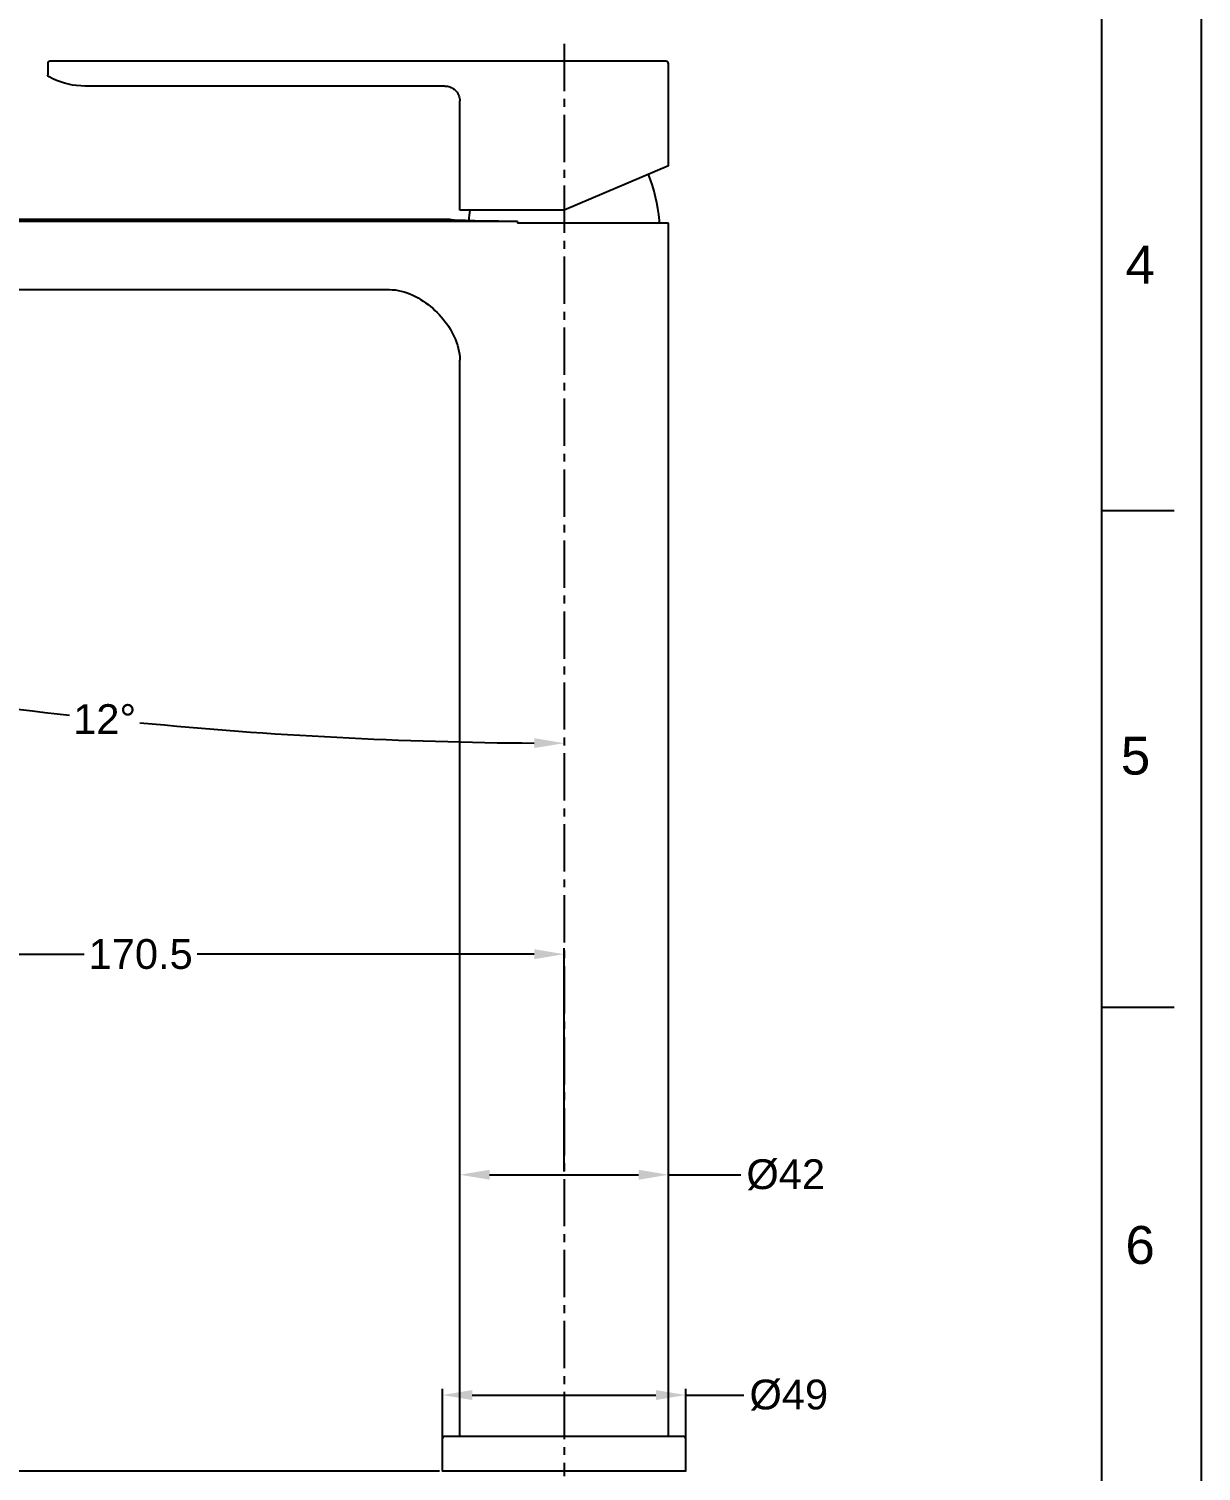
# Model space of a CAD drawing. Header units: millimetres. Extents: x 4859 to 5453, y 1404 to 2244.
# Drawn here: x 5217.1 to 5453.2, y 1630.2 to 1920.6 of the extents above; entities that cross this region are included whole.
import ezdxf

# ---------------------------------------------------------------- set-up
doc = ezdxf.new("R2010")
doc.units = ezdxf.units.MM
doc.linetypes.add('CENTER2', pattern=[28.575, 19.05, -3.175, 3.175, -3.175])
doc.layers.add('02___PRT_ALL_AXES', color=7, linetype='Continuous')
doc.styles.get("Standard").update_dxf_attribs({"font": 'arial.ttf'})
doc.dimstyles.new('사본(2) STANDARD', dxfattribs={"dimscale": 0, "dimtxt": 4, "dimasz": 4, "dimexe": 1.25, "dimexo": 0.625, "dimgap": 1.5, "dimtad": 3, "dimtih": 1, "dimtoh": 1, "dimdec": 1, "dimzin": 9, "dimdsep": 46, "dimtxsty": 'Standard', "dimcen": 2.5, "dimclrd": 3, "dimclre": 3, "dimclrt": 4, "dimadec": 0, "dimazin": 0, "dimtfac": 1, "dimtdec": 1, "dimtmove": 0, "dimatfit": 3, "dimfxl": 1.25, "dimtfill": 1, "dimtolj": 1, "dimtzin": 0, "dimarcsym": 0})

# ---------------------------------------------------------------- blocks, each defined once
blk = doc.blocks.new('*D83')
at = {"color": 3, "lineweight": -2, "transparency": 16777216}
for start, end in [(258.38834, 263.53754), (264.46207, 269.61166)]:
    blk.add_arc((5324.86, 2661.99), 885.24, start, end, dxfattribs=at)
at = {"color": 3, "transparency": 16777216}
for points in [[(5146.47, 1793.89), (5146.88, 1795.85), (5140.8, 1796.09)], [(5318.86, 1777.77), (5318.85, 1775.77), (5324.86, 1776.75)]]:
    blk.add_solid(points, dxfattribs=at)
at = {"layer": 'Defpoints', "color": 0, "transparency": 16777216}
for p in [(5324.86, 1917.59), (5163.4, 1902.42), (5201.66, 1785.37), (5105.54, 1630.17), (5324.86, 1629.17)]:
    blk.add_point(p, dxfattribs=at)
at = {"color": 4, "transparency": 16777216, "insert": (5232.32, 1781.6), "char_height": 6, "attachment_point": 5, "bg_fill": 3, "box_fill_scale": 1.1, "bg_fill_color": 256, "bg_fill_true_color": 13158600, "bg_fill_transparency": 0}
blk.add_mtext('\\A1;12°', dxfattribs=at)
blk = doc.blocks.new('*D84')
at = {"color": 3, "lineweight": -2, "transparency": 16777216}
for p, q in [((5300.36, 1634.04), (5300.36, 1646.74)), ((5349.36, 1634.04), (5349.36, 1646.74)), ((5306.36, 1645.49), (5343.36, 1645.49)), ((5349.36, 1645.49), (5361.05, 1645.49))]:
    blk.add_line(p, q, dxfattribs=at)
at = {"color": 3, "transparency": 16777216}
for points in [[(5306.36, 1646.49), (5306.36, 1644.49), (5300.36, 1645.49)], [(5343.36, 1646.49), (5343.36, 1644.49), (5349.36, 1645.49)]]:
    blk.add_solid(points, dxfattribs=at)
at = {"layer": 'Defpoints', "color": 0, "transparency": 16777216}
for p in [(5349.36, 1645.49), (5300.36, 1633.42), (5349.36, 1633.42)]:
    blk.add_point(p, dxfattribs=at)
at = {"color": 4, "transparency": 16777216, "insert": (5370.12, 1645.49), "char_height": 6, "attachment_point": 5, "bg_fill": 3, "box_fill_scale": 1.1, "bg_fill_color": 256, "bg_fill_true_color": 13158600, "bg_fill_transparency": 0}
blk.add_mtext('\\A1;%%C49', dxfattribs=at)
blk = doc.blocks.new('*D85')
at = {"color": 3, "lineweight": -2, "transparency": 16777216}
for p, q in [((5303.86, 1690.48), (5303.86, 1691.1)), ((5345.86, 1690.48), (5345.86, 1691.1)), ((5309.86, 1689.85), (5339.86, 1689.85)), ((5345.86, 1689.85), (5360.47, 1689.85))]:
    blk.add_line(p, q, dxfattribs=at)
at = {"color": 3, "transparency": 16777216}
for points in [[(5309.86, 1690.85), (5309.86, 1688.85), (5303.86, 1689.85)], [(5339.86, 1690.85), (5339.86, 1688.85), (5345.86, 1689.85)]]:
    blk.add_solid(points, dxfattribs=at)
at = {"layer": 'Defpoints', "color": 0, "transparency": 16777216}
for p in [(5303.86, 1689.85), (5345.86, 1689.85), (5345.86, 1689.85)]:
    blk.add_point(p, dxfattribs=at)
at = {"color": 4, "transparency": 16777216, "insert": (5369.5, 1689.85), "char_height": 6, "attachment_point": 5, "bg_fill": 3, "box_fill_scale": 1.1, "bg_fill_color": 256, "bg_fill_true_color": 13158600, "bg_fill_transparency": 0}
blk.add_mtext('\\A1;%%C42', dxfattribs=at)
blk = doc.blocks.new('*D86')
at = {"color": 3, "lineweight": -2, "transparency": 16777216}
for p, q in [((5153.69, 1859.63), (5082.83, 1859.63)), ((5084.08, 1853.63), (5084.08, 1749.46)), ((5084.08, 1636.17), (5084.08, 1740.34)), ((5299.73, 1630.17), (5082.83, 1630.17))]:
    blk.add_line(p, q, dxfattribs=at)
at = {"color": 3, "transparency": 16777216}
for points in [[(5083.08, 1853.63), (5085.08, 1853.63), (5084.08, 1859.63)], [(5083.08, 1636.17), (5085.08, 1636.17), (5084.08, 1630.17)]]:
    blk.add_solid(points, dxfattribs=at)
at = {"layer": 'Defpoints', "color": 0, "transparency": 16777216}
for p in [(5154.31, 1859.63), (5084.08, 1630.17), (5300.36, 1630.17)]:
    blk.add_point(p, dxfattribs=at)
at = {"color": 4, "transparency": 16777216, "insert": (5084.08, 1744.9), "char_height": 6, "attachment_point": 5, "bg_fill": 3, "box_fill_scale": 1.1, "bg_fill_color": 256, "bg_fill_true_color": 13158600, "bg_fill_transparency": 0}
blk.add_mtext('\\A1;229.5', dxfattribs=at)
blk = doc.blocks.new('*D87')
at = {"color": 3, "lineweight": -2, "transparency": 16777216}
for p, q in [((5154.31, 1859.01), (5154.31, 1733.01)), ((5160.31, 1734.26), (5228.22, 1734.26)), ((5318.86, 1734.26), (5250.95, 1734.26)), ((5324.86, 1690.48), (5324.86, 1735.51))]:
    blk.add_line(p, q, dxfattribs=at)
at = {"color": 3, "transparency": 16777216}
for points in [[(5160.31, 1735.26), (5160.31, 1733.26), (5154.31, 1734.26)], [(5318.86, 1735.26), (5318.86, 1733.26), (5324.86, 1734.26)]]:
    blk.add_solid(points, dxfattribs=at)
at = {"layer": 'Defpoints', "color": 0, "transparency": 16777216}
for p in [(5154.31, 1859.63), (5324.86, 1734.26), (5324.86, 1689.85)]:
    blk.add_point(p, dxfattribs=at)
at = {"color": 4, "transparency": 16777216, "insert": (5239.58, 1734.26), "char_height": 6, "attachment_point": 5, "bg_fill": 3, "box_fill_scale": 1.1, "bg_fill_color": 256, "bg_fill_true_color": 13158600, "bg_fill_transparency": 0}
blk.add_mtext('\\A1;170.5', dxfattribs=at)

msp = doc.modelspace()

# ---------------------------------------------------------------- linework, layer by layer
at = {"color": 7, "linetype": 'Continuous'}
for p, q in [((5453.16, 2243.6), (5453.16, 1403.6)), ((5433.16, 1423.6), (5433.16, 2223.6)), ((5345.36, 1914.07), (5221.36, 1914.07)), ((5220.86, 1913.57), (5220.86, 1911.36)), ((5345.86, 1892.98), (5345.86, 1913.57)), ((5300.86, 1909.07), (5228.34, 1909.07)), ((5300.86, 1909.07), (5300.86, 1909.07)), ((5303.86, 1902.87), (5303.86, 1906.07)), ((5303.86, 1884.07), (5303.86, 1902.87)), ((5345.86, 1892.98), (5324.86, 1884.07)), ((5301.86, 1882.17), (5137.26, 1882.17)), ((5324.86, 1884.07), (5303.86, 1884.07)), ((5305.65, 1881.95), (5304.99, 1881.97)), ((5315.48, 1881.8), (5158.26, 1881.8)), ((5315.48, 1881.8), (5315.48, 1881.47)), ((5345.86, 1881.47), (5315.48, 1881.47)), ((5345.86, 1637.17), (5345.86, 1881.47)), ((5182.55, 1868.09), (5289.66, 1868.09)), ((5303.86, 1637.17), (5303.86, 1853.89)), ((5433.16, 1823.6), (5447.7, 1823.6)), ((5433.16, 1723.6), (5447.7, 1723.6)), ((5300.36, 1630.17), (5300.36, 1636.67)), ((5348.86, 1637.17), (5300.86, 1637.17)), ((5349.36, 1630.17), (5349.36, 1636.67))]:
    msp.add_line(p, q, dxfattribs=at)
at = {"color": 1, "linetype": 'CENTER2', "ltscale": 0.5}
msp.add_line((5324.86, 1917.59), (5324.86, 1629.17), dxfattribs=at)
at = {"color": 7, "linetype": 'Continuous'}
for points in [[(5221.12, 1910.92), (5221.07, 1910.95), (5221.02, 1910.99), (5220.98, 1911.03), (5220.94, 1911.08), (5220.91, 1911.13), (5220.89, 1911.18), (5220.87, 1911.24), (5220.86, 1911.3), (5220.86, 1911.36)], [(5228.34, 1909.07), (5227.5, 1909.09), (5226.67, 1909.16), (5225.84, 1909.28), (5225.02, 1909.44), (5224.21, 1909.65), (5223.41, 1909.9), (5222.63, 1910.2), (5221.86, 1910.54), (5221.12, 1910.92)], [(5300.86, 1909.07), (5301.12, 1909.06), (5301.38, 1909.02), (5301.63, 1908.97), (5301.87, 1908.89), (5302.11, 1908.8), (5302.33, 1908.68), (5302.55, 1908.55), (5302.75, 1908.39), (5302.95, 1908.22), (5303.13, 1908.03), (5303.29, 1907.83), (5303.43, 1907.6), (5303.56, 1907.37), (5303.66, 1907.13), (5303.75, 1906.87), (5303.81, 1906.61), (5303.84, 1906.34), (5303.86, 1906.07)], [(5304.99, 1881.97), (5304.46, 1881.98), (5303.98, 1882), (5303.54, 1882.02), (5303.15, 1882.03), (5302.81, 1882.05), (5302.52, 1882.07), (5302.28, 1882.09), (5302.1, 1882.11), (5301.96, 1882.13), (5301.88, 1882.15), (5301.86, 1882.17)], [(5315.48, 1881.8), (5314.48, 1881.81), (5313.51, 1881.82), (5312.57, 1881.83), (5311.65, 1881.84), (5310.76, 1881.85), (5309.91, 1881.86), (5309.09, 1881.88), (5308.31, 1881.89), (5307.56, 1881.9), (5306.86, 1881.92), (5306.19, 1881.93), (5305.65, 1881.95)], [(5289.66, 1868.09), (5290.26, 1868.07), (5290.87, 1868.01), (5291.47, 1867.91), (5292.06, 1867.78), (5292.65, 1867.62), (5293.23, 1867.43), (5293.8, 1867.22), (5294.36, 1866.97), (5294.9, 1866.71), (5295.44, 1866.42), (5295.96, 1866.12), (5296.47, 1865.79), (5296.97, 1865.45), (5297.46, 1865.09), (5297.93, 1864.71), (5298.4, 1864.32), (5298.84, 1863.91), (5299.28, 1863.49), (5299.7, 1863.05), (5300.1, 1862.61), (5300.49, 1862.15), (5300.87, 1861.67), (5301.23, 1861.19), (5301.57, 1860.69), (5301.89, 1860.18), (5302.2, 1859.66), (5302.48, 1859.12), (5302.75, 1858.58), (5302.99, 1858.02), (5303.2, 1857.45), (5303.39, 1856.88), (5303.55, 1856.29), (5303.68, 1855.7), (5303.78, 1855.1), (5303.84, 1854.49), (5303.86, 1853.89)]]:
    msp.add_lwpolyline(points, dxfattribs=at)
for centre, radius, start, end in [((5221.36, 1913.57), 0.5, 90, 180), ((5345.36, 1913.57), 0.5, 0, 90), ((5312.18, 1879.27), 32, 4.915, 22.0421), ((5337.53, 1879.27), 32, 171.3751, 175.085), ((5306.15, 1881.97), 0.5, 175.085, 180), ((5343.57, 1881.97), 0.5, 270, 4.915), ((5300.86, 1636.67), 0.5, 90, 180), ((5348.86, 1636.67), 0.5, 0, 90)]:
    msp.add_arc(centre, radius, start, end, dxfattribs=at)

# ---------------------------------------------------------------- texts
at = {"char_height": 7.62, "attachment_point": 5}
for s, insert in [('4', (5440.9, 1873.11)), ('5', (5439.95, 1774.18)), ('6', (5440.87, 1675.66))]:
    msp.add_mtext_dynamic_manual_height_columns(s, width=50, gutter_width=12.5, heights=[0], dxfattribs=dict(at, insert=insert))

# ---------------------------------------------------------------- next in the draw order: dimensions: what is measured, and where the dimension line sits
dim = msp.add_angular_dim_2l(base=(5201.66, 1785.37), line1=((5324.86, 1917.59), (5324.86, 1629.17)), line2=((5105.54, 1630.17), (5163.4, 1902.42)), dimstyle='사본(2) STANDARD', override={"dimscale": 1, "dimtxt": 6, "dimasz": 6, "dimtad": 0})
dim.commit()
dim.dimension.update_dxf_attribs({"geometry": '*D83', "text_midpoint": (5232.32, 1781.6)})

# ---------------------------------------------------------------- next in the draw order: dimensions: what is measured, and where the dimension line sits
for base, p1, p2, picture, middle in [((5345.86, 1689.85), (5303.86, 1689.85), (5345.86, 1689.85), '*D85', (5369.5, 1689.85)), ((5349.36, 1645.49), (5300.36, 1633.42), (5349.36, 1633.42), '*D84', (5370.12, 1645.49))]:
    dim = msp.add_linear_dim(base=base, p1=p1, p2=p2, text='%%C<>', dimstyle='사본(2) STANDARD', override={"dimscale": 1, "dimtxt": 6, "dimasz": 6, "dimtad": 0})
    dim.commit()
    dim.dimension.update_dxf_attribs({"geometry": picture, "text_midpoint": middle, "dimtype": 160})

# ---------------------------------------------------------------- next in the draw order: dimensions: what is measured, and where the dimension line sits
dim = msp.add_linear_dim(base=(5084.08, 1630.17), p1=(5154.31, 1859.63), p2=(5300.36, 1630.17), angle=90, dimstyle='사본(2) STANDARD', override={"dimscale": 1, "dimtxt": 6, "dimasz": 6, "dimtad": 0})
dim.commit()
dim.dimension.update_dxf_attribs({"geometry": '*D86', "text_midpoint": (5084.08, 1744.9)})

# ---------------------------------------------------------------- next in the draw order: linework, layer by layer
at = {"layer": '02___PRT_ALL_AXES', "color": 7, "linetype": 'Continuous'}
msp.add_line((5349.41, 1630.17), (5300.3, 1630.17), dxfattribs=at)

# ---------------------------------------------------------------- next in the draw order: dimensions: what is measured, and where the dimension line sits
dim = msp.add_linear_dim(base=(5324.8568, 1734.2554), p1=(5154.3104, 1859.6334), p2=(5324.8568, 1689.8546), dimstyle='사본(2) STANDARD', override={"dimscale": 1, "dimtxt": 6, "dimasz": 6, "dimtad": 0})
dim.commit()
dim.dimension.update_dxf_attribs({"geometry": '*D87', "text_midpoint": (5239.5836, 1734.2554)})

doc.saveas('drawing.dxf')
